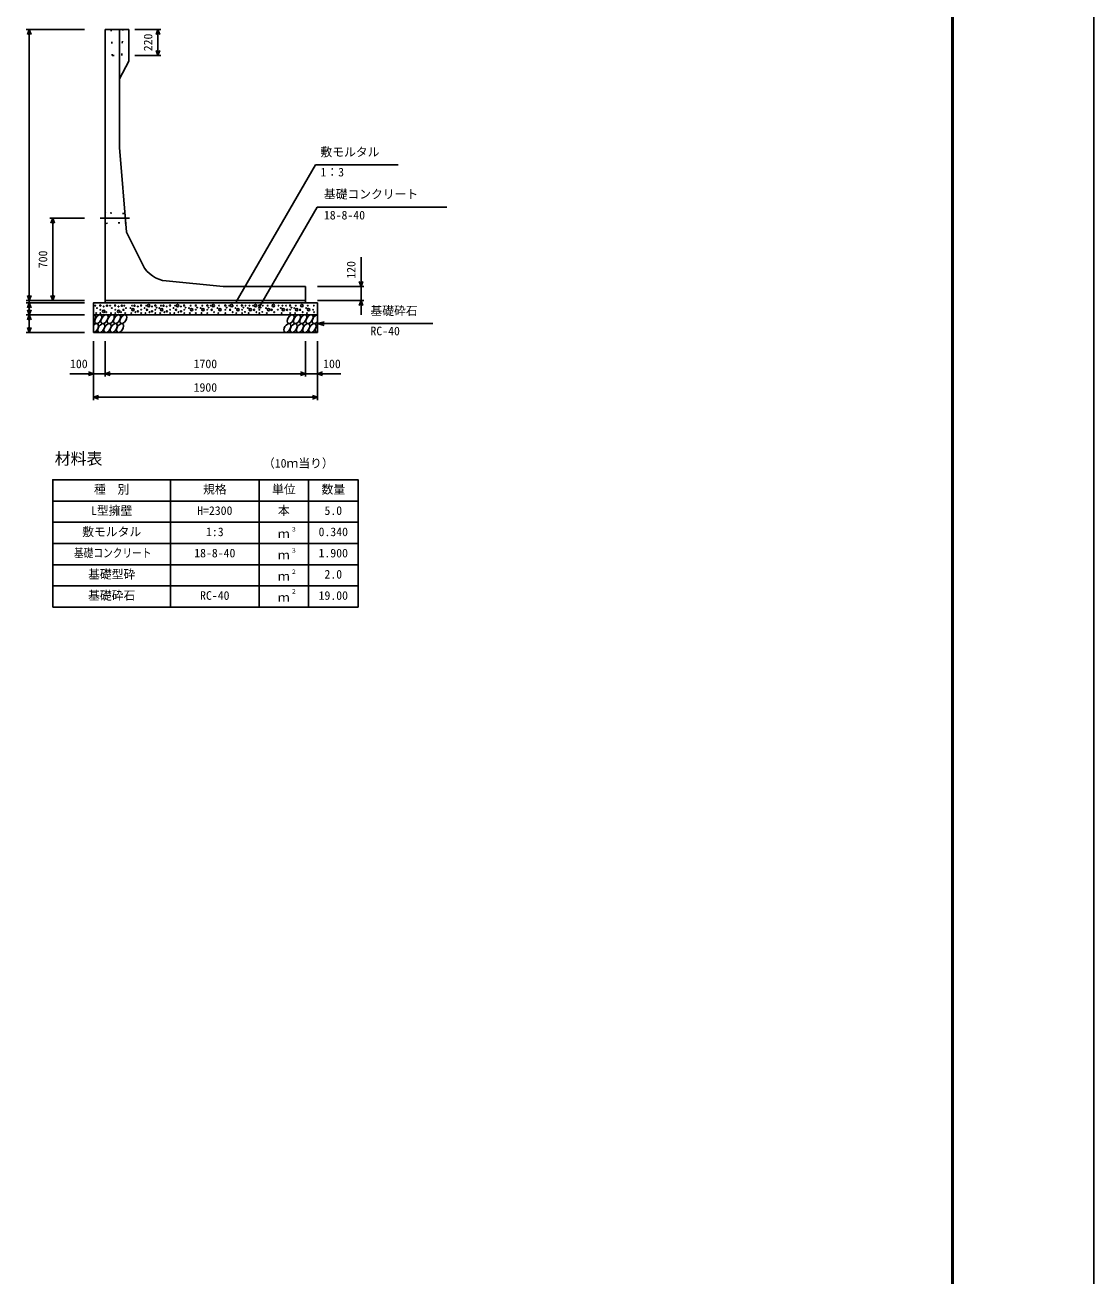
# Model space of a CAD drawing. Units: millimetres, scale not verified. Extents: x -50400 to 50400, y -17820 to 17820.
# Drawn here: x 41332 to 50400, y -9654 to 957 of the extents above; entities that cross this region are included whole.
import ezdxf
from ezdxf.enums import TextEntityAlignment as Align

# ---------------------------------------------------------------- set-up
doc = ezdxf.new("R2010")
doc.units = ezdxf.units.MM
doc.header["$LTSCALE"] = 60
doc.linetypes.add('CHAIN1', pattern=[8, 5, -1, 1, -1])
doc.linetypes.add('DOTTED', pattern=[1.75, 0.25, -1.5])
for name, color, linetype, lineweight in [('0-0_CENTER', 7, 'CHAIN1', 25), ('0-1_DIM', 7, 'Continuous', 25), ('0-2_Defpoints', 5, 'Continuous', 25), ('0-3_HATCH', 6, 'Continuous', 25), ('0-4_HYO', 3, 'Continuous', 25), ('0-5_HYO2', 4, 'Continuous', 25), ('0-6_OUTLINE', 1, 'Continuous', 25), ('0-7_OUTLINE2', 4, 'DOTTED', 25), ('0-8_TXT', 7, 'Continuous', 25), ('0-9_WAKU', 3, 'Continuous', 25)]:
    doc.layers.add(name, color=color, linetype=linetype, lineweight=lineweight)
doc.styles.add('ＭＳ ゴシック', font='')
doc.styles.get('ＭＳ ゴシック').set_extended_font_data('MS Gothic')

msp = doc.modelspace()

# ---------------------------------------------------------------- linework, layer by layer
at = {"layer": '0-0_CENTER'}
msp.add_line((41968.68, -680.94), (42218.54, -680.94), dxfattribs=at)
at = {"layer": '0-1_DIM'}
for p, q in [((41342, 919.06), (41837, 919.06)), ((41367, -1380.94), (41367, 919.06)), ((42483.91, 919.06), (42262, 919.06)), ((42458.91, 919.06), (42458.91, 699.06)), ((42483.91, 699.06), (42262, 699.06)), ((43124.15, -1392.26), (43795.42, -229.59)), ((44497.83, -229.59), (43795.42, -229.59)), ((43313.63, -1446.66), (43809.9, -587.09)), ((44909.44, -587.09), (43809.9, -587.09)), ((41542, -680.94), (41837, -680.94)), ((41567, -680.94), (41567, -1380.94)), ((44182, -1260.94), (44182, -1013.25)), ((44207, -1260.94), (43812, -1260.94)), ((44182, -1260.94), (44182, -1380.94)), ((41342, -1380.94), (41837, -1380.94)), ((41342, -1380.94), (41837, -1380.94)), ((41342, -1400.94), (41837, -1400.94)), ((41367, -1380.94), (41367, -1400.94)), ((41367, -1400.94), (41367, -1500.94)), ((41567, -1380.94), (41837, -1380.94)), ((44207, -1380.94), (43812, -1380.94)), ((44182, -1500.94), (44182, -1380.94)), ((41342, -1500.94), (41837, -1500.94)), ((41367, -1500.94), (41367, -1650.94)), ((43812, -1575.94), (43869.96, -1560.41)), ((44792.32, -1575.94), (43812, -1575.94)), ((43812, -1575.94), (43869.96, -1591.47)), ((41342, -1650.94), (41837, -1650.94)), ((41912, -2225.94), (41912, -1725.94)), ((42012, -2025.94), (42012, -1725.94)), ((43712, -2025.94), (43712, -1725.94)), ((43712, -2025.94), (43712, -1725.94)), ((43812, -2225.94), (43812, -1725.94)), ((41712.46, -2000.94), (41912, -2000.94)), ((42012, -2000.94), (41912, -2000.94)), ((43712, -2000.94), (42012, -2000.94)), ((43812, -2000.94), (43712, -2000.94)), ((44011.54, -2000.94), (43812, -2000.94)), ((43812, -2200.94), (41912, -2200.94))]:
    msp.add_line(p, q, dxfattribs=at)
for points in [[(41382.39, 876.78), (41367, 919.06), (41351.61, 876.78)], [(42474.3, 876.78), (42458.91, 919.06), (42443.52, 876.78)], [(42474.3, 741.35), (42458.91, 699.06), (42443.52, 741.35)], [(41582.39, -723.22), (41567, -680.94), (41551.61, -723.22)], [(44166.61, -1218.65), (44182, -1260.94), (44197.39, -1218.65)], [(41382.39, -1338.65), (41367, -1380.94), (41351.61, -1338.65)], [(41582.39, -1338.65), (41567, -1380.94), (41551.61, -1338.65)], [(41382.39, -1443.22), (41367, -1400.94), (41351.61, -1443.22)], [(41382.39, -1458.65), (41367, -1500.94), (41351.61, -1458.65)], [(44166.61, -1423.22), (44182, -1380.94), (44197.39, -1423.22)], [(41382.39, -1543.22), (41367, -1500.94), (41351.61, -1543.22)], [(41382.39, -1608.65), (41367, -1650.94), (41351.61, -1608.65)], [(41869.71, -1985.55), (41912, -2000.94), (41869.71, -2016.33)], [(42054.29, -1985.55), (42012, -2000.94), (42054.29, -2016.33)], [(43669.71, -1985.55), (43712, -2000.94), (43669.71, -2016.33)], [(43854.29, -1985.55), (43812, -2000.94), (43854.29, -2016.33)], [(41954.29, -2185.55), (41912, -2200.94), (41954.29, -2216.33)], [(43769.71, -2185.55), (43812, -2200.94), (43769.71, -2216.33)]]:
    msp.add_lwpolyline(points, dxfattribs=at)
at = {"layer": '0-2_Defpoints'}
msp.add_lwpolyline([(0, -17820), (50400, -17820), (50400, 17820), (0, 17820)], close=True, dxfattribs=at)
at = {"layer": '0-3_HATCH'}
for centre, radius in [((41927.97, -1423.76), 2.5), ((41934.98, -1486.79), 2.5), ((41941.99, -1444.77), 2.5), ((41970.86, -1422.89), 5), ((41970.86, -1458.78), 2.5), ((41970.86, -1486.79), 2.5), ((41998.9, -1471.91), 10), ((41998.9, -1430.76), 2.5), ((42019.93, -1478.91), 2.5), ((42026.94, -1423.76), 5), ((42054.07, -1423.76), 2.5), ((42061.08, -1486.79), 2.5), ((42068.09, -1444.77), 2.5), ((42096.97, -1422.89), 5), ((42096.97, -1458.78), 2.5), ((42096.97, -1486.79), 2.5), ((42125.01, -1471.91), 10), ((42125.01, -1430.76), 2.5), ((42146.03, -1478.91), 2.5), ((42153.04, -1423.76), 5), ((42167.06, -1458.78), 5), ((42174.07, -1423.76), 2.5), ((42181.08, -1486.79), 2.5), ((42188.09, -1444.77), 2.5), ((42225.91, -1444.77), 2.5), ((42232.92, -1486.79), 2.5), ((42246.94, -1458.78), 10), ((42239.93, -1423.76), 2.5), ((42260.96, -1423.76), 5), ((42267.97, -1478.91), 2.5), ((42288.99, -1471.91), 5), ((42288.99, -1430.76), 2.5), ((42317.03, -1422.89), 5), ((42317.03, -1458.78), 2.5), ((42317.03, -1486.79), 2.5), ((42345.91, -1444.77), 2.5), ((42352.92, -1486.79), 2.5), ((42359.93, -1423.76), 2.5), ((42366.94, -1458.78), 5), ((42380.96, -1423.76), 10), ((42387.97, -1478.91), 2.5), ((42408.99, -1471.91), 5), ((42408.99, -1430.76), 2.5), ((42437.03, -1422.89), 5), ((42437.03, -1458.78), 2.5), ((42437.03, -1486.79), 2.5), ((42448.37, -1440.45), 2.5), ((42471.13, -1444.77), 2.5), ((42478.14, -1486.79), 2.5), ((42492.16, -1458.78), 10), ((42485.15, -1423.76), 2.5), ((42506.18, -1423.76), 5), ((42513.19, -1478.91), 2.5), ((42534.22, -1471.91), 5), ((42534.22, -1430.76), 2.5), ((42562.26, -1422.89), 5), ((42562.26, -1458.78), 2.5), ((42562.26, -1486.79), 2.5), ((42591.13, -1444.77), 2.5), ((42598.14, -1486.79), 2.5), ((42605.15, -1423.76), 2.5), ((42612.16, -1458.78), 5), ((42626.18, -1423.76), 10), ((42633.19, -1478.91), 2.5), ((42654.22, -1471.91), 5), ((42654.22, -1430.76), 2.5), ((42682.26, -1422.89), 5), ((42682.26, -1458.78), 2.5), ((42682.26, -1486.79), 2.5), ((42693.6, -1440.45), 2.5), ((42723.06, -1444.77), 2.5), ((42730.07, -1486.79), 2.5), ((42744.09, -1458.78), 10), ((42737.08, -1423.76), 2.5), ((42780.7, -1422.89), 5), ((42780.7, -1458.78), 2.5), ((42780.7, -1486.79), 2.5), ((42792.04, -1440.45), 2.5), ((42821.5, -1444.77), 2.5), ((42828.51, -1486.79), 2.5), ((42842.53, -1458.78), 10), ((42835.51, -1423.76), 2.5), ((42877.69, -1422.89), 5), ((42877.69, -1458.78), 2.5), ((42877.69, -1486.79), 2.5), ((42889.03, -1440.45), 2.5), ((42907.39, -1423.76), 2.5), ((42914.4, -1458.78), 5), ((42928.42, -1423.76), 10), ((42935.43, -1478.91), 2.5), ((42963.77, -1444.77), 2.5), ((42970.78, -1486.79), 2.5), ((42984.8, -1458.78), 10), ((42977.79, -1423.76), 2.5), ((43031.08, -1422.89), 5), ((43031.08, -1458.78), 2.5), ((43031.08, -1486.79), 2.5), ((43042.42, -1440.45), 2.5), ((43065.05, -1423.76), 2.5), ((43072.06, -1458.78), 5), ((43086.08, -1423.76), 10), ((43093.09, -1478.91), 2.5), ((43116.74, -1444.77), 2.5), ((43123.75, -1486.79), 2.5), ((43137.77, -1458.78), 10), ((43130.76, -1423.76), 2.5), ((43172.94, -1422.89), 5), ((43172.94, -1458.78), 2.5), ((43172.94, -1486.79), 2.5), ((43184.28, -1440.45), 2.5), ((43197.59, -1477.13), 2.5), ((43202.63, -1423.76), 2.5), ((43221.87, -1444.77), 2.5), ((43228.88, -1486.79), 2.5), ((43242.9, -1458.78), 10), ((43235.89, -1423.76), 2.5), ((43266.67, -1423.76), 2.5), ((43273.69, -1458.78), 5), ((43287.71, -1423.76), 10), ((43294.71, -1478.91), 2.5), ((43319.47, -1422.89), 5), ((43319.47, -1458.78), 2.5), ((43319.47, -1486.79), 2.5), ((43330.81, -1440.45), 2.5), ((43344.13, -1477.13), 2.5), ((43349.17, -1423.76), 2.5), ((43376.16, -1444.77), 2.5), ((43383.17, -1486.79), 2.5), ((43397.19, -1458.78), 10), ((43390.18, -1423.76), 2.5), ((43424.32, -1458.78), 5), ((43438.34, -1423.76), 10), ((43445.35, -1478.91), 2.5), ((43475.99, -1458.78), 2.5), ((43482.43, -1423.76), 2.5), ((43501.66, -1444.77), 2.5), ((43508.67, -1486.79), 2.5), ((43522.69, -1458.78), 10), ((43515.68, -1423.76), 2.5), ((43546.47, -1423.76), 2.5), ((43553.48, -1458.78), 5), ((43580.87, -1422.89), 5), ((43580.87, -1458.78), 2.5), ((43580.87, -1486.79), 2.5), ((43592.21, -1440.45), 2.5), ((43615.33, -1444.77), 2.5), ((43622.34, -1486.79), 2.5), ((43636.36, -1458.78), 10), ((43629.35, -1423.76), 2.5), ((43665.97, -1458.78), 5), ((43679.99, -1423.76), 10), ((43686.99, -1478.91), 2.5), ((43716.61, -1444.77), 2.5), ((43723.62, -1486.79), 2.5), ((43737.64, -1458.78), 10), ((43730.62, -1423.76), 2.5), ((43775.66, -1458.78), 2.5), ((43782.09, -1423.76), 2.5), ((43784, -1478.91), 2.5)]:
    msp.add_circle(centre, radius, dxfattribs=at)
for centre, start_param, end_param in [((41899.64, -1538.46), 4.385593, 6.67454438), ((41924.96, -1613.45), 3.51114638, 7.548991), ((43798.14, -1538.46), 0.33577149, 4.44118059), ((43823.46, -1613.45), 1.2110787, 3.56587337)]:
    msp.add_ellipse(centre, major_axis=(21.81, 35.31), ratio=0.5792, start_param=start_param, end_param=end_param, dxfattribs=at)
for centre in [(41952.84, -1538.46), (41978.16, -1613.45), (42006.05, -1538.46), (42031.37, -1613.45), (42059.26, -1538.46), (42084.58, -1613.45), (42112.47, -1538.46), (42137.79, -1613.45), (42165.68, -1538.46), (43557.42, -1613.45), (43585.31, -1538.46), (43610.63, -1613.45), (43638.51, -1538.46), (43663.84, -1613.45), (43691.72, -1538.46), (43717.04, -1613.45), (43744.93, -1538.46), (43770.25, -1613.45)]:
    msp.add_ellipse(centre, major_axis=(21.81, 35.31), ratio=0.5792, dxfattribs=at)
at = {"layer": '0-4_HYO'}
for p, q in [((42567, -2900.94), (42567, -3980.94)), ((43317, -2900.94), (43317, -3980.94)), ((43737, -2900.94), (43737, -3980.94)), ((41567, -3080.94), (44157, -3080.94))]:
    msp.add_line(p, q, dxfattribs=at)
msp.add_lwpolyline([(41567, -3980.94), (44157, -3980.94), (44157, -2900.94), (41567, -2900.94)], close=True, dxfattribs=at)
at = {"layer": '0-5_HYO2'}
for p, q in [((41567, -3260.94), (44157, -3260.94)), ((41567, -3440.94), (44157, -3440.94)), ((41567, -3620.94), (44157, -3620.94)), ((41567, -3800.94), (44157, -3800.94))]:
    msp.add_line(p, q, dxfattribs=at)
at = {"layer": '0-6_OUTLINE'}
for p, q in [((42212, 919.06), (42012, 919.06)), ((42012, 919.06), (42012, -1400.94)), ((42132, 919.06), (42132, -80.94)), ((42212, 919.06), (42212, 649.06)), ((42132, 499.06), (42212, 649.06)), ((42192, -800.94), (42132, -80.94)), ((42330.14, -1077.23), (42192, -800.94)), ((43012, -1260.94), (42529.67, -1214.26)), ((43712, -1260.94), (43012, -1260.94)), ((43712, -1260.94), (43712, -1400.94)), ((43712, -1380.94), (42012, -1380.94)), ((43812, -1400.94), (43812, -1650.94)), ((43812, -1500.94), (41912, -1500.94)), ((43812, -1650.94), (41912, -1650.94))]:
    msp.add_line(p, q, dxfattribs=at)
msp.add_lwpolyline([(43812, -1400.94), (41912, -1400.94), (41912, -1650.94)], dxfattribs=at)
msp.add_arc((42553.75, -965.42), 250, 206.56505, 264.47246, dxfattribs=at)
at = {"layer": '0-7_OUTLINE2'}
for p, q in [((42152, 699.06), (42162, 919.06)), ((42017, -636.16), (42012.22, -630.94)), ((42173.84, -643.21), (42017, -636.16)), ((42012.22, -730.93), (42017, -725.72)), ((42017, -725.72), (42180.13, -718.66)), ((42178.46, -638.41), (42173.84, -643.21)), ((42185.34, -723.43), (42180.13, -718.66))]:
    msp.add_line(p, q, dxfattribs=at)
msp.add_lwpolyline([(42062, 919.06), (42072, 699.06), (42152, 699.06)], dxfattribs=at)
at = {"layer": '0-9_WAKU', "lineweight": 50}
msp.add_lwpolyline([(1200, -16620), (49200, -16620), (49200, 16620), (1200, 16620)], close=True, dxfattribs=at)

# ---------------------------------------------------------------- texts
at = {"layer": '0-1_DIM', "style": 'ＭＳ ゴシック'}
for s, p in [('220', (42433.91, 734.06)), ('700', (41542, -1105.94)), ('120', (44157, -1195.3))]:
    msp.add_text(s, height=73.31, rotation=90, dxfattribs=at).set_placement(p, align=Align.BOTTOM_LEFT)
for s, p in [('敷モルタル', (43838.27, -179.59)), ('1：3', (43838.27, -349.7)), ('基礎コンクリート', (43867.15, -537.09)), ('18-8-40', (43867.15, -714.72)), ('基礎砕石', (44262.25, -1525.94)), ('RC-40', (44262.25, -1697.32)), ('100', (41713.36, -1975.94)), ('1700', (42762, -1975.94)), ('100', (43860.64, -1975.94)), ('1900', (42762, -2175.94))]:
    msp.add_text(s, height=73.31, dxfattribs=at).set_placement(p, align=Align.BOTTOM_LEFT)
at = {"layer": '0-8_TXT', "style": 'ＭＳ ゴシック'}
for s, height, p in [('材料表', 98.97, (41583.67, -2800.94)), ('（10ｍ当り）', 73.31, (43350.33, -2819.27)), ('種\u3000別', 73.31, (41917, -3040.94)), ('規格', 73.31, (42842, -3040.94)), ('単位', 73.31, (43427, -3040.94)), ('数量', 73.31, (43847, -3040.94)), ('L型擁壁', 73.31, (41892, -3220.94)), ('H=2300', 73.31, (42792, -3220.94)), ('本', 73.31, (43477, -3220.94)), ('5.0', 73.31, (43872, -3220.94)), ('敷モルタル', 73.31, (41817, -3400.94)), ('1:3', 73.31, (42867, -3400.94)), ('ｍ', 73.31, (43477, -3417.61)), ('３', 36.66, (43586.24, -3350.32)), ('0.340', 73.31, (43822, -3400.94)), ('18-8-40', 73.31, (42767, -3580.94)), ('３', 36.66, (43586.24, -3530.32)), ('1.900', 73.31, (43822, -3580.94)), ('ｍ', 73.31, (43477, -3597.61)), ('基礎型砕', 73.31, (41867, -3760.94)), ('ｍ', 73.31, (43477, -3777.61)), ('２', 36.66, (43586.24, -3710.32)), ('2.0', 73.31, (43872, -3760.94)), ('基礎砕石', 73.31, (41867, -3940.94)), ('RC-40', 73.31, (42817, -3940.94)), ('ｍ', 73.31, (43477, -3957.61)), ('２', 36.66, (43586.24, -3876.99)), ('19.00', 73.31, (43822, -3940.94))]:
    msp.add_text(s, height=height, dxfattribs=at).set_placement(p, align=Align.BOTTOM_LEFT)
at = {"layer": '0-8_TXT', "style": 'ＭＳ ゴシック', "width": 0.8}
msp.add_text('基礎コンクリート', height=73.31, dxfattribs=at).set_placement((41747, -3580.94), align=Align.BOTTOM_LEFT)

doc.saveas('drawing.dxf')
